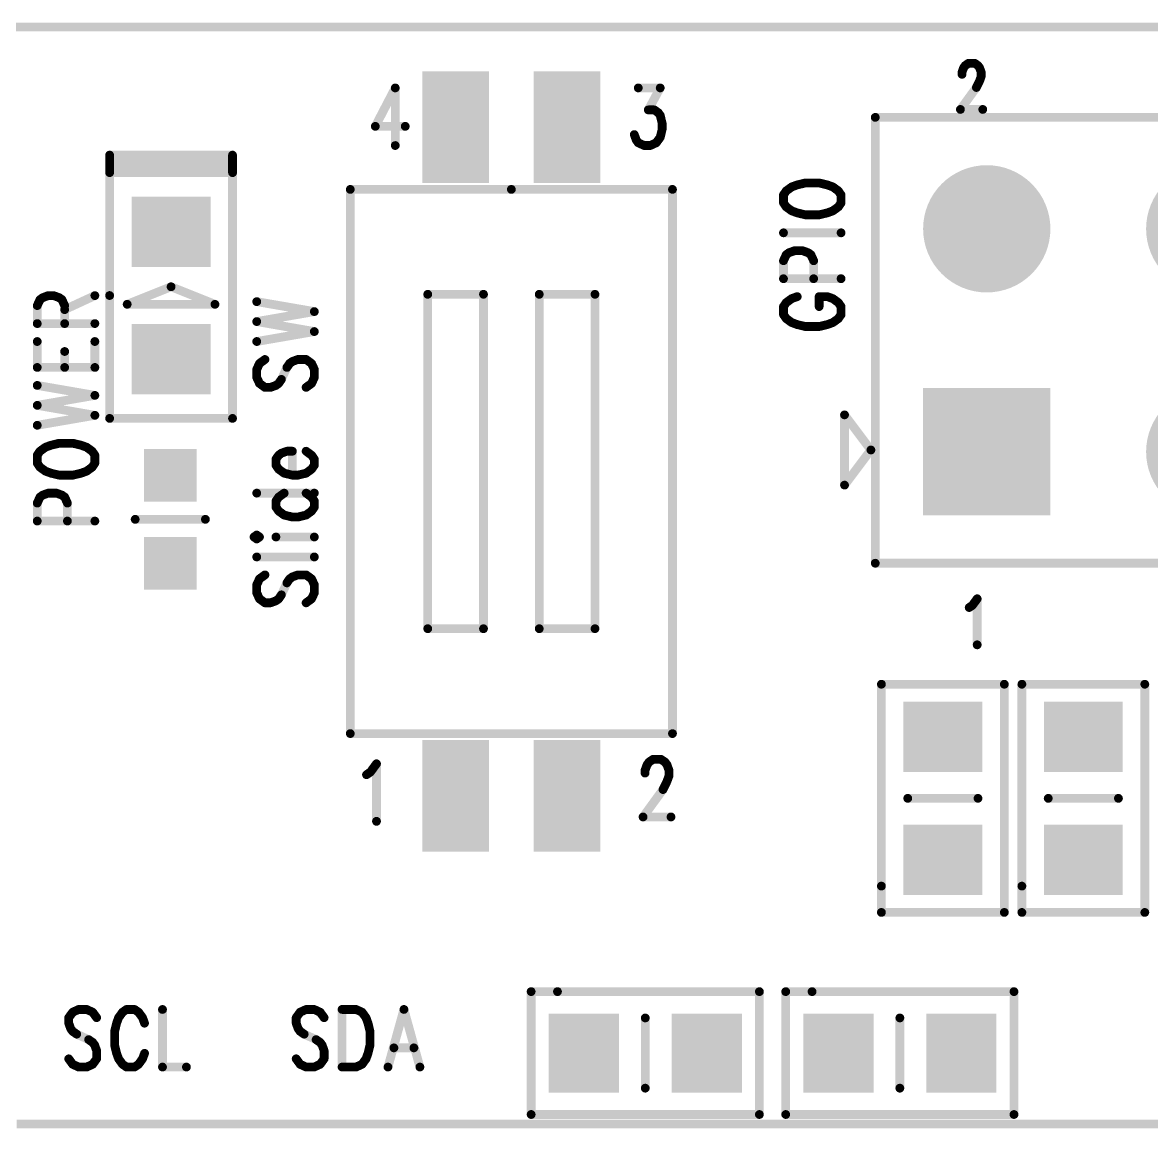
# Model space of a CAD drawing. Extents: x 97 to 206, y 100 to 175.
# Drawn here: x 140.32 to 153.18, y 162.45 to 175.05 of the extents above; entities that cross this region are included whole.
import ezdxf

# ---------------------------------------------------------------- set-up
doc = ezdxf.new("R2010")
doc.units = 0
doc.layers.get('0').update_dxf_attribs({"linetype": 'CONTINUOUS'})
doc.layers.add('MASK-TOP_PHO', color=10, linetype='CONTINUOUS')
doc.layers.add('SILK-TOP_PHO', color=9, linetype='CONTINUOUS')

# ---------------------------------------------------------------- blocks, each defined once
blk = doc.blocks.new('ROUND_1')
at = {"const_width": 0.050038}
blk.add_lwpolyline([(-0.025018, 0, 1), (0.025018, 0, 1)], format="xyb", close=True, dxfattribs=at)
blk = doc.blocks.new('SQUARE_191')
blk.add_solid([(0.299974, 0.299974), (0.299974, -0.299974), (-0.299974, 0.299974), (-0.299974, -0.299974)])
blk = doc.blocks.new('SQUARE_234')
blk.add_solid([(0.725042, 0.725042), (0.725042, -0.725042), (-0.725042, 0.725042), (-0.725042, -0.725042)])
blk = doc.blocks.new('ROUND_235')
at = {"const_width": 0.725042}
blk.add_lwpolyline([(-0.362522, 0, 1), (0.362522, 0, 1)], format="xyb", close=True, dxfattribs=at)
blk = doc.blocks.new('SQUARE_172')
blk.add_solid([(0.379984, 0.379984), (0.379984, -0.379984), (-0.379984, 0.379984), (-0.379984, -0.379984)])
blk = doc.blocks.new('SQUARE_188')
blk.add_solid([(0.40005, 0.40005), (0.40005, -0.40005), (-0.40005, 0.40005), (-0.40005, -0.40005)])

msp = doc.modelspace()

# ---------------------------------------------------------------- linework, layer by layer
at = {"layer": 'MASK-TOP_PHO'}
for points, const_width in [([(102.00005, 174.999904), (203.000102, 174.999904)], 0.100076), ([(145.2499, 173.60392), (145.2499, 174.113952)], 0.759968), ([(146.5199, 173.60392), (146.5199, 174.113952)], 0.759968), ([(142.058644, 172.664882), (141.958822, 172.664882)], 0.8001), ([(142.058644, 171.214796), (141.958822, 171.214796)], 0.8001), ([(150.750016, 166.91102), (150.849838, 166.91102)], 0.8001), ([(152.350216, 166.91102), (152.449784, 166.91102)], 0.8001), ([(145.2499, 165.98392), (145.2499, 166.493952)], 0.759968), ([(146.5199, 165.98392), (146.5199, 166.493952)], 0.759968), ([(150.750016, 165.510972), (150.849838, 165.510972)], 0.8001), ([(152.350216, 165.510972), (152.449784, 165.510972)], 0.8001), ([(146.710146, 163.358576), (146.710146, 163.259008)], 0.8001), ([(148.110194, 163.358576), (148.110194, 163.259008)], 0.8001), ([(149.610064, 163.358576), (149.610064, 163.259008)], 0.8001), ([(151.010112, 163.358576), (151.010112, 163.259008)], 0.8001)]:
    msp.add_lwpolyline(points, dxfattribs=dict(at, const_width=const_width))
at = {"layer": 'SILK-TOP_PHO', "const_width": 0.100076}
for points in [[(102.00005, 174.999904), (203.000102, 174.999904)], [(151.054562, 174.559976), (151.090884, 174.585122)], [(151.090884, 174.585122), (151.163528, 174.585122)], [(151.163528, 174.585122), (151.200104, 174.559976)], [(151.01824, 174.485046), (151.036274, 174.535084)], [(151.01824, 174.4599), (151.01824, 174.485046)], [(151.036274, 174.535084), (151.054562, 174.559976)], [(151.200104, 174.559976), (151.218138, 174.535084)], [(151.218138, 174.535084), (151.236426, 174.485046)], [(151.236426, 174.485046), (151.236426, 174.435008)], [(151.181816, 174.31004), (150.999952, 174.060104)], [(151.218138, 174.38497), (151.181816, 174.31004)], [(151.236426, 174.435008), (151.218138, 174.38497)], [(144.562322, 174.305214), (144.334992, 173.867572)], [(144.562322, 174.305214), (144.562322, 173.648878)], [(147.330414, 174.305214), (147.58035, 174.305214)], [(147.58035, 174.305214), (147.444206, 174.055024)], [(147.444206, 174.055024), (147.512278, 174.055024)], [(147.512278, 174.055024), (147.557744, 174.023782)], [(150.999952, 174.060104), (151.25446, 174.060104)], [(147.557744, 174.023782), (147.58035, 173.99254)], [(147.58035, 173.99254), (147.60321, 173.898814)], [(150.029926, 173.969934), (163.999926, 173.969934)], [(150.029926, 168.889934), (150.029926, 173.969934)], [(144.334992, 173.867572), (144.67586, 173.867572)], [(147.60321, 173.83633), (147.58035, 173.742604)], [(147.60321, 173.898814), (147.60321, 173.83633)], [(147.307808, 173.711362), (147.284948, 173.773846)], [(147.330414, 173.68012), (147.307808, 173.711362)], [(147.39874, 173.648878), (147.330414, 173.68012)], [(147.534884, 173.68012), (147.466812, 173.648878)], [(147.58035, 173.742604), (147.534884, 173.68012)], [(141.308836, 173.439836), (141.308836, 173.539912)], [(141.308836, 173.539912), (142.708884, 173.539912)], [(142.708884, 173.539912), (142.708884, 173.439836)], [(147.466812, 173.648878), (147.39874, 173.648878)], [(141.308836, 173.340014), (141.308836, 173.439836)], [(141.308836, 173.439836), (142.708884, 173.439836)], [(142.708884, 173.439836), (141.308836, 173.439836)], [(142.708884, 173.439836), (142.708884, 173.340014)], [(141.308836, 171.939966), (141.308836, 173.340014)], [(141.308836, 173.340014), (142.708884, 173.340014)], [(142.708884, 173.340014), (141.308836, 173.340014)], [(142.708884, 173.340014), (142.708884, 170.539918)], [(149.078188, 173.1772), (149.015704, 173.131734)], [(149.140672, 173.20006), (149.078188, 173.1772)], [(149.234398, 173.222666), (149.140672, 173.20006)], [(149.390608, 173.222666), (149.234398, 173.222666)], [(149.484334, 173.20006), (149.390608, 173.222666)], [(149.546818, 173.1772), (149.484334, 173.20006)], [(149.609302, 173.131734), (149.546818, 173.1772)], [(144.050004, 166.948866), (144.050004, 173.149006)], [(144.050004, 173.149006), (145.8849, 173.149006)], [(145.8849, 173.149006), (147.72005, 173.149006)], [(147.72005, 173.149006), (147.72005, 166.948866)], [(149.015704, 173.131734), (148.984462, 173.086268)], [(148.984462, 173.086268), (148.984462, 172.995336)], [(149.640544, 173.086268), (149.609302, 173.131734)], [(149.640544, 172.995336), (149.640544, 173.086268)], [(148.984462, 172.995336), (149.015704, 172.950124)], [(149.015704, 172.950124), (149.078188, 172.904658)], [(149.078188, 172.904658), (149.140672, 172.881798)], [(149.484334, 172.881798), (149.546818, 172.904658)], [(149.546818, 172.904658), (149.609302, 172.950124)], [(149.609302, 172.950124), (149.640544, 172.995336)], [(149.140672, 172.881798), (149.234398, 172.859192)], [(149.234398, 172.859192), (149.390608, 172.859192)], [(149.390608, 172.859192), (149.484334, 172.881798)], [(148.984462, 172.654468), (149.640544, 172.654468)], [(148.984462, 172.33646), (149.015704, 172.404532)], [(149.015704, 172.404532), (149.046946, 172.427392)], [(149.046946, 172.427392), (149.10943, 172.449998)], [(149.10943, 172.449998), (149.203156, 172.449998)], [(149.203156, 172.449998), (149.26564, 172.427392)], [(149.26564, 172.427392), (149.296882, 172.404532)], [(149.296882, 172.404532), (149.328124, 172.33646)], [(148.984462, 172.131736), (148.984462, 172.33646)], [(149.328124, 172.33646), (149.328124, 172.131736)], [(148.984462, 172.131736), (149.640544, 172.131736)], [(141.508734, 171.83989), (142.00886, 172.039788)], [(142.00886, 172.039788), (142.508732, 171.83989)], [(140.484352, 171.824904), (140.515594, 171.89323)], [(140.515594, 171.89323), (140.546836, 171.915836)], [(140.546836, 171.915836), (140.60932, 171.938696)], [(140.60932, 171.938696), (140.671804, 171.938696)], [(140.671804, 171.938696), (140.734288, 171.915836)], [(140.734288, 171.915836), (140.76553, 171.89323)], [(140.76553, 171.89323), (140.796772, 171.824904)], [(140.796772, 171.779438), (141.140688, 171.938696)], [(141.308836, 170.539918), (141.308836, 171.939966)], [(142.984474, 171.87037), (143.640556, 171.756832)], [(145.5674, 171.953936), (144.9324, 171.953936)], [(144.9324, 171.953936), (144.9324, 168.143936)], [(145.5674, 168.143936), (145.5674, 171.953936)], [(146.8374, 171.953936), (146.2024, 171.953936)], [(146.2024, 171.953936), (146.2024, 168.143936)], [(146.8374, 168.143936), (146.8374, 171.953936)], [(149.078188, 171.90466), (149.015704, 171.859194)], [(149.140672, 171.927266), (149.078188, 171.90466)], [(149.484334, 171.927266), (149.390608, 171.927266)], [(149.390608, 171.813728), (149.390608, 171.927266)], [(149.546818, 171.90466), (149.484334, 171.927266)], [(149.609302, 171.859194), (149.546818, 171.90466)], [(140.484352, 171.620434), (140.484352, 171.824904)], [(140.796772, 171.824904), (140.796772, 171.620434)], [(142.508732, 171.83989), (141.508734, 171.83989)], [(142.984474, 171.643294), (143.640556, 171.756832)], [(149.015704, 171.859194), (148.984462, 171.813728)], [(148.984462, 171.813728), (148.984462, 171.722796)], [(149.640544, 171.813728), (149.609302, 171.859194)], [(149.640544, 171.722796), (149.640544, 171.813728)], [(140.484352, 171.620434), (141.140688, 171.620434)], [(142.984474, 171.643294), (143.640556, 171.529502)], [(148.984462, 171.722796), (149.015704, 171.67733)], [(149.015704, 171.67733), (149.078188, 171.631864)], [(149.078188, 171.631864), (149.140672, 171.609004)], [(149.140672, 171.609004), (149.234398, 171.586398)], [(149.390608, 171.586398), (149.484334, 171.609004)], [(149.484334, 171.609004), (149.546818, 171.631864)], [(149.546818, 171.631864), (149.609302, 171.67733)], [(149.609302, 171.67733), (149.640544, 171.722796)], [(142.984474, 171.415964), (143.640556, 171.529502)], [(149.234398, 171.586398), (149.390608, 171.586398)], [(140.484352, 171.120562), (140.484352, 171.415964)], [(141.140688, 171.120562), (141.140688, 171.415964)], [(140.796772, 171.120562), (140.796772, 171.302172)], [(140.484352, 171.120562), (141.140688, 171.120562)], [(143.015716, 171.166028), (142.984474, 171.097702)], [(142.984474, 171.097702), (142.984474, 171.00677)], [(143.0782, 171.21124), (143.015716, 171.166028)], [(143.265652, 170.984164), (143.328136, 171.120562)], [(143.328136, 171.120562), (143.359378, 171.166028)], [(143.359378, 171.166028), (143.39062, 171.188634)], [(143.39062, 171.188634), (143.453104, 171.21124)], [(143.453104, 171.21124), (143.54683, 171.21124)], [(143.54683, 171.21124), (143.609314, 171.166028)], [(143.609314, 171.166028), (143.640556, 171.097702)], [(143.640556, 171.097702), (143.640556, 171.00677)], [(142.984474, 171.00677), (143.015716, 170.938698)], [(143.23441, 170.938698), (143.265652, 170.984164)], [(143.640556, 171.00677), (143.609314, 170.938698)], [(140.484352, 170.915838), (141.140688, 170.8023)], [(143.015716, 170.938698), (143.0782, 170.893232)], [(143.0782, 170.893232), (143.140684, 170.893232)], [(143.140684, 170.893232), (143.203168, 170.915838)], [(143.203168, 170.915838), (143.23441, 170.938698)], [(143.609314, 170.938698), (143.54683, 170.893232)], [(140.484352, 170.688762), (141.140688, 170.8023)], [(140.484352, 170.688762), (141.140688, 170.57497)], [(149.979888, 170.18), (149.679914, 170.58005)], [(149.679914, 170.58005), (149.679914, 169.77995)], [(140.484352, 170.461432), (141.140688, 170.57497)], [(142.708884, 170.539918), (141.308836, 170.539918)], [(140.578078, 170.211242), (140.515594, 170.16603)], [(140.640562, 170.234102), (140.578078, 170.211242)], [(140.734288, 170.256708), (140.640562, 170.234102)], [(140.890498, 170.256708), (140.734288, 170.256708)], [(140.984478, 170.234102), (140.890498, 170.256708)], [(141.046962, 170.211242), (140.984478, 170.234102)], [(141.109446, 170.16603), (141.046962, 170.211242)], [(140.515594, 170.16603), (140.484352, 170.120564)], [(140.484352, 170.120564), (140.484352, 170.029632)], [(141.140688, 170.120564), (141.109446, 170.16603)], [(141.140688, 170.029632), (141.140688, 170.120564)], [(143.23441, 170.120564), (143.203168, 170.075098)], [(143.203168, 170.075098), (143.203168, 170.006772)], [(143.265652, 170.14317), (143.23441, 170.120564)], [(143.328136, 170.16603), (143.265652, 170.14317)], [(143.39062, 170.16603), (143.328136, 170.16603)], [(143.39062, 169.893234), (143.39062, 170.16603)], [(143.609314, 170.120564), (143.54683, 170.16603)], [(143.640556, 170.075098), (143.609314, 170.120564)], [(143.640556, 170.006772), (143.640556, 170.075098)], [(149.679914, 169.77995), (149.979888, 170.18)], [(140.484352, 170.029632), (140.515594, 169.984166)], [(140.515594, 169.984166), (140.578078, 169.9387)], [(140.578078, 169.9387), (140.640562, 169.91584)], [(140.984478, 169.91584), (141.046962, 169.9387)], [(141.046962, 169.9387), (141.109446, 169.984166)], [(141.109446, 169.984166), (141.140688, 170.029632)], [(143.203168, 170.006772), (143.23441, 169.961306)], [(143.23441, 169.961306), (143.296894, 169.91584)], [(143.54683, 169.91584), (143.609314, 169.961306)], [(143.609314, 169.961306), (143.640556, 170.006772)], [(140.640562, 169.91584), (140.734288, 169.893234)], [(140.734288, 169.893234), (140.890498, 169.893234)], [(140.890498, 169.893234), (140.984478, 169.91584)], [(143.296894, 169.91584), (143.39062, 169.893234)], [(143.39062, 169.893234), (143.453104, 169.893234)], [(143.453104, 169.893234), (143.54683, 169.91584)], [(140.546836, 169.665904), (140.60932, 169.68851)], [(140.60932, 169.68851), (140.703046, 169.68851)], [(140.703046, 169.68851), (140.76553, 169.665904)], [(142.984474, 169.68851), (143.640556, 169.68851)], [(143.296894, 169.68851), (143.23441, 169.643298)], [(143.609314, 169.643298), (143.54683, 169.68851)], [(140.484352, 169.574972), (140.515594, 169.643298)], [(140.484352, 169.370502), (140.484352, 169.574972)], [(140.515594, 169.643298), (140.546836, 169.665904)], [(140.76553, 169.665904), (140.796772, 169.643298)], [(140.796772, 169.643298), (140.828014, 169.574972)], [(140.828014, 169.574972), (140.828014, 169.370502)], [(143.23441, 169.643298), (143.203168, 169.597832)], [(143.203168, 169.597832), (143.203168, 169.529506)], [(143.640556, 169.597832), (143.609314, 169.643298)], [(143.640556, 169.529506), (143.640556, 169.597832)], [(143.203168, 169.529506), (143.23441, 169.48404)], [(143.23441, 169.48404), (143.296894, 169.438574)], [(143.296894, 169.438574), (143.39062, 169.415968)], [(143.453104, 169.415968), (143.54683, 169.438574)], [(143.54683, 169.438574), (143.609314, 169.48404)], [(143.609314, 169.48404), (143.640556, 169.529506)], [(140.484352, 169.370502), (141.140688, 169.370502)], [(142.40002, 169.389806), (141.59992, 169.389806)], [(143.39062, 169.415968), (143.453104, 169.415968)], [(142.984474, 169.211244), (142.953232, 169.188638)], [(142.953232, 169.188638), (142.984474, 169.166032)], [(143.015716, 169.188638), (142.984474, 169.211244)], [(142.984474, 169.166032), (143.015716, 169.188638)], [(143.203168, 169.188638), (143.640556, 169.188638)], [(142.984474, 168.961308), (143.640556, 168.961308)], [(175.429926, 168.889934), (150.029926, 168.889934)], [(143.015716, 168.711372), (142.984474, 168.6433)], [(143.0782, 168.756838), (143.015716, 168.711372)], [(143.265652, 168.529508), (143.328136, 168.665906)], [(143.328136, 168.665906), (143.359378, 168.711372)], [(143.359378, 168.711372), (143.39062, 168.733978)], [(143.39062, 168.733978), (143.453104, 168.756838)], [(143.453104, 168.756838), (143.54683, 168.756838)], [(143.54683, 168.756838), (143.609314, 168.711372)], [(143.609314, 168.711372), (143.640556, 168.6433)], [(142.984474, 168.6433), (142.984474, 168.552368)], [(142.984474, 168.552368), (143.015716, 168.484042)], [(143.23441, 168.484042), (143.265652, 168.529508)], [(143.640556, 168.552368), (143.609314, 168.484042)], [(143.640556, 168.6433), (143.640556, 168.552368)], [(143.015716, 168.484042), (143.0782, 168.438576)], [(143.0782, 168.438576), (143.140684, 168.438576)], [(143.140684, 168.438576), (143.203168, 168.461436)], [(143.203168, 168.461436), (143.23441, 168.484042)], [(143.609314, 168.484042), (143.54683, 168.438576)], [(151.100028, 168.384982), (151.13635, 168.410128)], [(151.13635, 168.410128), (151.19096, 168.485058)], [(151.19096, 168.485058), (151.19096, 167.96004)], [(144.9324, 168.143936), (145.5674, 168.143936)], [(146.2024, 168.143936), (146.8374, 168.143936)], [(150.10003, 165.210998), (150.10003, 167.510968)], [(150.10003, 167.510968), (151.500078, 167.510968)], [(151.500078, 167.510968), (151.500078, 164.911024)], [(151.699976, 165.210998), (151.699976, 167.510968)], [(151.699976, 167.510968), (153.100024, 167.510968)], [(153.100024, 167.510968), (153.100024, 164.911024)], [(147.72005, 166.948866), (144.050004, 166.948866)], [(144.280382, 166.511478), (144.348708, 166.605204)], [(144.348708, 166.605204), (144.348708, 165.948868)], [(147.40763, 166.530274), (147.43049, 166.592758)], [(147.43049, 166.592758), (147.453096, 166.624)], [(147.453096, 166.624), (147.498562, 166.655242)], [(147.498562, 166.655242), (147.589494, 166.655242)], [(147.589494, 166.655242), (147.63496, 166.624)], [(147.63496, 166.624), (147.65782, 166.592758)], [(147.65782, 166.592758), (147.680426, 166.530274)], [(144.234916, 166.480236), (144.280382, 166.511478)], [(147.40763, 166.498778), (147.40763, 166.530274)], [(147.680426, 166.467536), (147.65782, 166.405052)], [(147.680426, 166.530274), (147.680426, 166.467536)], [(147.65782, 166.405052), (147.612354, 166.311326)], [(147.612354, 166.311326), (147.385024, 165.998906)], [(150.400004, 166.210996), (151.200104, 166.210996)], [(151.99995, 166.210996), (152.80005, 166.210996)], [(147.385024, 165.998906), (147.703286, 165.998906)], [(150.10003, 164.911024), (150.10003, 165.210998)], [(151.699976, 164.911024), (151.699976, 165.210998)], [(151.500078, 164.911024), (150.10003, 164.911024)], [(153.100024, 164.911024), (151.699976, 164.911024)], [(146.410172, 164.008816), (146.110198, 164.008816)], [(146.110198, 164.008816), (146.110198, 162.608768)], [(148.710142, 164.008816), (146.410172, 164.008816)], [(148.710142, 162.608768), (148.710142, 164.008816)], [(149.010116, 164.008816), (149.31009, 164.008816)], [(149.010116, 162.608768), (149.010116, 164.008816)], [(149.31009, 164.008816), (151.61006, 164.008816)], [(151.61006, 164.008816), (151.61006, 162.608768)], [(140.888466, 163.774374), (140.843, 163.71189)], [(140.956538, 163.805616), (140.888466, 163.774374)], [(141.04747, 163.805616), (140.956538, 163.805616)], [(141.115542, 163.774374), (141.04747, 163.805616)], [(141.161008, 163.71189), (141.115542, 163.774374)], [(141.45641, 163.774374), (141.411198, 163.71189)], [(141.501876, 163.805616), (141.45641, 163.774374)], [(141.592808, 163.805616), (141.501876, 163.805616)], [(141.638274, 163.774374), (141.592808, 163.805616)], [(141.68374, 163.71189), (141.638274, 163.774374)], [(141.91107, 163.805616), (141.91107, 163.14928)], [(143.479266, 163.774374), (143.4338, 163.71189)], [(143.547338, 163.805616), (143.479266, 163.774374)], [(143.63827, 163.805616), (143.547338, 163.805616)], [(143.706596, 163.774374), (143.63827, 163.805616)], [(143.752062, 163.71189), (143.706596, 163.774374)], [(143.956532, 163.805616), (143.956532, 163.14928)], [(143.956532, 163.805616), (144.115536, 163.805616)], [(144.115536, 163.805616), (144.183862, 163.774374)], [(144.183862, 163.774374), (144.229328, 163.71189)], [(144.661128, 163.805616), (144.479264, 163.14928)], [(144.661128, 163.805616), (144.842992, 163.14928)], [(140.843, 163.71189), (140.843, 163.649152)], [(140.843, 163.649152), (140.865606, 163.586668)], [(141.388338, 163.649152), (141.365732, 163.555426)], [(141.411198, 163.71189), (141.388338, 163.649152)], [(141.7066, 163.649152), (141.68374, 163.71189)], [(143.4338, 163.71189), (143.4338, 163.649152)], [(143.4338, 163.649152), (143.456406, 163.586668)], [(144.229328, 163.71189), (144.251934, 163.649152)], [(144.251934, 163.649152), (144.274794, 163.555426)], [(147.41017, 162.908742), (147.41017, 163.708842)], [(150.310088, 163.708842), (150.310088, 162.908742)], [(140.865606, 163.586668), (140.888466, 163.555426)], [(140.888466, 163.555426), (140.933678, 163.524184)], [(140.933678, 163.524184), (141.070076, 163.4617)], [(141.365732, 163.555426), (141.365732, 163.399216)], [(143.456406, 163.586668), (143.479266, 163.555426)], [(143.479266, 163.555426), (143.524732, 163.524184)], [(143.524732, 163.524184), (143.66113, 163.4617)], [(144.274794, 163.555426), (144.274794, 163.399216)], [(141.070076, 163.4617), (141.115542, 163.430458)], [(141.115542, 163.430458), (141.138402, 163.399216)], [(141.138402, 163.399216), (141.161008, 163.336732)], [(141.365732, 163.399216), (141.388338, 163.30549)], [(143.66113, 163.4617), (143.706596, 163.430458)], [(143.706596, 163.430458), (143.729202, 163.399216)], [(143.729202, 163.399216), (143.752062, 163.336732)], [(144.274794, 163.399216), (144.251934, 163.30549)], [(141.161008, 163.336732), (141.161008, 163.243006)], [(141.388338, 163.30549), (141.411198, 163.243006)], [(141.68374, 163.243006), (141.7066, 163.30549)], [(143.752062, 163.336732), (143.752062, 163.243006)], [(144.251934, 163.30549), (144.229328, 163.243006)], [(144.547336, 163.367974), (144.774666, 163.367974)], [(140.888466, 163.180522), (140.843, 163.243006)], [(140.956538, 163.14928), (140.888466, 163.180522)], [(141.04747, 163.14928), (140.956538, 163.14928)], [(141.115542, 163.180522), (141.04747, 163.14928)], [(141.161008, 163.243006), (141.115542, 163.180522)], [(141.411198, 163.243006), (141.45641, 163.180522)], [(141.45641, 163.180522), (141.501876, 163.14928)], [(141.501876, 163.14928), (141.592808, 163.14928)], [(141.592808, 163.14928), (141.638274, 163.180522)], [(141.638274, 163.180522), (141.68374, 163.243006)], [(141.91107, 163.14928), (142.183866, 163.14928)], [(143.479266, 163.180522), (143.4338, 163.243006)], [(143.547338, 163.14928), (143.479266, 163.180522)], [(143.63827, 163.14928), (143.547338, 163.14928)], [(143.706596, 163.180522), (143.63827, 163.14928)], [(143.752062, 163.243006), (143.706596, 163.180522)], [(144.115536, 163.14928), (143.956532, 163.14928)], [(144.183862, 163.180522), (144.115536, 163.14928)], [(144.229328, 163.243006), (144.183862, 163.180522)], [(146.110198, 162.608768), (148.710142, 162.608768)], [(151.61006, 162.608768), (149.010116, 162.608768)], [(140.24991, 162.500056), (191.499998, 162.500056)]]:
    msp.add_lwpolyline(points, dxfattribs=at)

# ---------------------------------------------------------------- block references
at = {"layer": 'MASK-TOP_PHO'}
for name, p in [('SQUARE_172', (145.2499, 174.113952)), ('SQUARE_172', (146.5199, 174.113952)), ('SQUARE_172', (145.2499, 173.60392)), ('SQUARE_172', (146.5199, 173.60392)), ('ROUND_235', (151.299926, 172.699934)), ('ROUND_235', (153.839926, 172.699934)), ('SQUARE_188', (141.958822, 172.664882)), ('SQUARE_188', (142.058644, 172.664882)), ('SQUARE_188', (141.958822, 171.214796)), ('SQUARE_188', (142.058644, 171.214796)), ('SQUARE_234', (151.299926, 170.159934)), ('ROUND_235', (153.839926, 170.159934)), ('SQUARE_191', (141.99997, 169.889932)), ('SQUARE_191', (141.99997, 168.889934)), ('SQUARE_188', (150.750016, 166.91102)), ('SQUARE_188', (150.849838, 166.91102)), ('SQUARE_188', (152.350216, 166.91102)), ('SQUARE_188', (152.449784, 166.91102)), ('SQUARE_172', (145.2499, 166.493952)), ('SQUARE_172', (146.5199, 166.493952)), ('SQUARE_172', (145.2499, 165.98392)), ('SQUARE_172', (146.5199, 165.98392)), ('SQUARE_188', (150.750016, 165.510972)), ('SQUARE_188', (150.849838, 165.510972)), ('SQUARE_188', (152.350216, 165.510972)), ('SQUARE_188', (152.449784, 165.510972)), ('SQUARE_188', (146.710146, 163.358576)), ('SQUARE_188', (148.110194, 163.358576)), ('SQUARE_188', (149.610064, 163.358576)), ('SQUARE_188', (151.010112, 163.358576)), ('SQUARE_188', (146.710146, 163.259008)), ('SQUARE_188', (148.110194, 163.259008)), ('SQUARE_188', (149.610064, 163.259008)), ('SQUARE_188', (151.010112, 163.259008))]:
    msp.add_blockref(name, p, dxfattribs=at)
at = {"layer": 'SILK-TOP_PHO'}
for p in [(151.090884, 174.585122), (151.163528, 174.585122), (151.01824, 174.485046), (151.01824, 174.4599), (151.036274, 174.535084), (151.054562, 174.559976), (151.200104, 174.559976), (151.218138, 174.535084), (151.236426, 174.485046), (151.181816, 174.31004), (151.218138, 174.38497), (151.236426, 174.435008), (144.562322, 174.305214), (144.562322, 174.305214), (147.330414, 174.305214), (147.58035, 174.305214), (147.444206, 174.055024), (147.512278, 174.055024), (150.999952, 174.060104), (151.25446, 174.060104), (147.557744, 174.023782), (147.58035, 173.99254), (150.029926, 173.969934), (150.029926, 173.969934), (144.334992, 173.867572), (144.67586, 173.867572), (147.60321, 173.898814), (147.60321, 173.83633), (147.284948, 173.773846), (147.307808, 173.711362), (147.330414, 173.68012), (147.534884, 173.68012), (147.58035, 173.742604), (141.308836, 173.539912), (142.708884, 173.539912), (144.562322, 173.648878), (147.39874, 173.648878), (147.466812, 173.648878), (141.308836, 173.439836), (141.308836, 173.439836), (141.308836, 173.439836), (142.708884, 173.439836), (142.708884, 173.439836), (141.308836, 173.340014), (141.308836, 173.340014), (141.308836, 173.340014), (142.708884, 173.340014), (142.708884, 173.340014), (149.078188, 173.1772), (149.140672, 173.20006), (149.234398, 173.222666), (149.390608, 173.222666), (149.484334, 173.20006), (149.546818, 173.1772), (144.050004, 173.149006), (145.8849, 173.149006), (145.8849, 173.149006), (147.72005, 173.149006), (148.984462, 173.086268), (149.015704, 173.131734), (149.609302, 173.131734), (149.640544, 173.086268), (148.984462, 172.995336), (148.984462, 172.995336), (149.015704, 172.950124), (149.078188, 172.904658), (149.546818, 172.904658), (149.609302, 172.950124), (149.640544, 172.995336), (149.140672, 172.881798), (149.234398, 172.859192), (149.390608, 172.859192), (149.484334, 172.881798), (148.984462, 172.654468), (149.640544, 172.654468), (149.015704, 172.404532), (149.046946, 172.427392), (149.10943, 172.449998), (149.203156, 172.449998), (149.26564, 172.427392), (149.296882, 172.404532), (148.984462, 172.33646), (149.328124, 172.33646), (148.984462, 172.131736), (148.984462, 172.131736), (149.328124, 172.131736), (149.640544, 172.131736), (142.00886, 172.039788), (140.515594, 171.89323), (140.546836, 171.915836), (140.60932, 171.938696), (140.671804, 171.938696), (140.734288, 171.915836), (140.76553, 171.89323), (141.140688, 171.938696), (141.308836, 171.939966), (141.308836, 171.939966), (142.984474, 171.87037), (144.9324, 171.953936), (145.5674, 171.953936), (146.2024, 171.953936), (146.8374, 171.953936), (149.078188, 171.90466), (149.140672, 171.927266), (149.390608, 171.927266), (149.390608, 171.927266), (149.484334, 171.927266), (149.546818, 171.90466), (140.484352, 171.824904), (140.796772, 171.824904), (140.796772, 171.779438), (141.508734, 171.83989), (141.508734, 171.83989), (142.508732, 171.83989), (143.640556, 171.756832), (143.640556, 171.756832), (148.984462, 171.813728), (149.015704, 171.859194), (149.390608, 171.813728), (149.609302, 171.859194), (149.640544, 171.813728), (140.484352, 171.620434), (140.484352, 171.620434), (140.796772, 171.620434), (141.140688, 171.620434), (142.984474, 171.643294), (142.984474, 171.643294), (148.984462, 171.722796), (149.015704, 171.67733), (149.078188, 171.631864), (149.140672, 171.609004), (149.484334, 171.609004), (149.546818, 171.631864), (149.609302, 171.67733), (149.640544, 171.722796), (143.640556, 171.529502), (143.640556, 171.529502), (149.234398, 171.586398), (149.390608, 171.586398), (140.484352, 171.415964), (141.140688, 171.415964), (142.984474, 171.415964), (140.796772, 171.302172), (140.484352, 171.120562), (140.484352, 171.120562), (140.796772, 171.120562), (141.140688, 171.120562), (141.140688, 171.120562), (142.984474, 171.097702), (143.015716, 171.166028), (143.0782, 171.21124), (143.328136, 171.120562), (143.359378, 171.166028), (143.39062, 171.188634), (143.453104, 171.21124), (143.54683, 171.21124), (143.609314, 171.166028), (143.640556, 171.097702), (142.984474, 171.00677), (143.265652, 170.984164), (143.640556, 171.00677), (140.484352, 170.915838), (143.015716, 170.938698), (143.0782, 170.893232), (143.140684, 170.893232), (143.203168, 170.915838), (143.23441, 170.938698), (143.54683, 170.893232), (143.609314, 170.938698), (141.140688, 170.8023), (141.140688, 170.8023), (140.484352, 170.688762), (140.484352, 170.688762), (149.679914, 170.58005), (140.484352, 170.461432), (141.140688, 170.57497), (141.140688, 170.57497), (141.308836, 170.539918), (142.708884, 170.539918), (140.578078, 170.211242), (140.640562, 170.234102), (140.734288, 170.256708), (140.890498, 170.256708), (140.890498, 170.256708), (140.984478, 170.234102), (141.046962, 170.211242), (140.484352, 170.120564), (140.515594, 170.16603), (141.109446, 170.16603), (141.140688, 170.120564), (143.203168, 170.075098), (143.23441, 170.120564), (143.265652, 170.14317), (143.328136, 170.16603), (143.39062, 170.16603), (143.54683, 170.16603), (143.609314, 170.120564), (143.640556, 170.075098), (149.979888, 170.18), (149.979888, 170.18), (140.484352, 170.029632), (140.484352, 170.029632), (140.515594, 169.984166), (140.578078, 169.9387), (141.046962, 169.9387), (141.109446, 169.984166), (141.140688, 170.029632), (143.203168, 170.006772), (143.23441, 169.961306), (143.609314, 169.961306), (143.640556, 170.006772), (140.640562, 169.91584), (140.734288, 169.893234), (140.890498, 169.893234), (140.890498, 169.893234), (140.984478, 169.91584), (143.296894, 169.91584), (143.39062, 169.893234), (143.39062, 169.893234), (143.453104, 169.893234), (143.54683, 169.91584), (140.60932, 169.68851), (140.703046, 169.68851), (142.984474, 169.68851), (143.296894, 169.68851), (143.54683, 169.68851), (143.640556, 169.68851), (149.679914, 169.77995), (140.484352, 169.574972), (140.515594, 169.643298), (140.546836, 169.665904), (140.76553, 169.665904), (140.796772, 169.643298), (140.828014, 169.574972), (143.203168, 169.597832), (143.23441, 169.643298), (143.609314, 169.643298), (143.640556, 169.597832), (143.203168, 169.529506), (143.23441, 169.48404), (143.296894, 169.438574), (143.54683, 169.438574), (143.609314, 169.48404), (143.640556, 169.529506), (140.484352, 169.370502), (140.484352, 169.370502), (140.828014, 169.370502), (141.140688, 169.370502), (141.59992, 169.389806), (142.40002, 169.389806), (143.39062, 169.415968), (143.453104, 169.415968), (142.953232, 169.188638), (142.984474, 169.211244), (142.984474, 169.166032), (142.984474, 169.166032), (143.015716, 169.188638), (143.203168, 169.188638), (143.640556, 169.188638), (142.984474, 168.961308), (143.640556, 168.961308), (150.029926, 168.889934), (143.015716, 168.711372), (143.0782, 168.756838), (143.328136, 168.665906), (143.359378, 168.711372), (143.39062, 168.733978), (143.453104, 168.756838), (143.54683, 168.756838), (143.609314, 168.711372), (142.984474, 168.6433), (142.984474, 168.552368), (143.265652, 168.529508), (143.640556, 168.6433), (143.640556, 168.552368), (143.015716, 168.484042), (143.0782, 168.438576), (143.140684, 168.438576), (143.203168, 168.461436), (143.23441, 168.484042), (143.54683, 168.438576), (143.609314, 168.484042), (151.13635, 168.410128), (151.19096, 168.485058), (151.100028, 168.384982), (144.9324, 168.143936), (145.5674, 168.143936), (145.5674, 168.143936), (146.2024, 168.143936), (146.8374, 168.143936), (146.8374, 168.143936), (151.19096, 167.96004), (150.10003, 167.510968), (151.500078, 167.510968), (151.699976, 167.510968), (153.100024, 167.510968), (144.050004, 166.948866), (147.72005, 166.948866), (144.348708, 166.605204), (147.43049, 166.592758), (147.453096, 166.624), (147.498562, 166.655242), (147.589494, 166.655242), (147.63496, 166.624), (147.65782, 166.592758), (144.234916, 166.480236), (144.280382, 166.511478), (147.40763, 166.530274), (147.40763, 166.498778), (147.680426, 166.530274), (147.680426, 166.467536), (147.65782, 166.405052), (147.612354, 166.311326), (150.400004, 166.210996), (151.200104, 166.210996), (151.99995, 166.210996), (152.80005, 166.210996), (147.385024, 165.998906), (147.703286, 165.998906), (144.348708, 165.948868), (150.10003, 165.210998), (151.699976, 165.210998), (150.10003, 164.911024), (150.10003, 164.911024), (151.500078, 164.911024), (151.699976, 164.911024), (151.699976, 164.911024), (153.100024, 164.911024), (146.110198, 164.008816), (146.410172, 164.008816), (146.410172, 164.008816), (148.710142, 164.008816), (149.010116, 164.008816), (149.010116, 164.008816), (149.31009, 164.008816), (151.61006, 164.008816), (140.888466, 163.774374), (140.956538, 163.805616), (141.04747, 163.805616), (141.115542, 163.774374), (141.45641, 163.774374), (141.501876, 163.805616), (141.592808, 163.805616), (141.638274, 163.774374), (141.91107, 163.805616), (143.479266, 163.774374), (143.547338, 163.805616), (143.63827, 163.805616), (143.706596, 163.774374), (143.956532, 163.805616), (143.956532, 163.805616), (144.115536, 163.805616), (144.183862, 163.774374), (144.661128, 163.805616), (144.661128, 163.805616), (140.843, 163.71189), (140.843, 163.649152), (141.161008, 163.71189), (141.388338, 163.649152), (141.411198, 163.71189), (141.68374, 163.71189), (141.7066, 163.649152), (143.4338, 163.71189), (143.4338, 163.649152), (143.752062, 163.71189), (144.229328, 163.71189), (144.251934, 163.649152), (147.41017, 163.708842), (150.310088, 163.708842), (140.865606, 163.586668), (140.888466, 163.555426), (140.933678, 163.524184), (141.365732, 163.555426), (143.456406, 163.586668), (143.479266, 163.555426), (143.524732, 163.524184), (144.274794, 163.555426), (141.070076, 163.4617), (141.115542, 163.430458), (141.138402, 163.399216), (141.365732, 163.399216), (143.66113, 163.4617), (143.706596, 163.430458), (143.729202, 163.399216), (144.274794, 163.399216), (141.161008, 163.336732), (141.388338, 163.30549), (141.7066, 163.30549), (143.752062, 163.336732), (144.251934, 163.30549), (144.547336, 163.367974), (144.774666, 163.367974), (140.843, 163.243006), (140.888466, 163.180522), (140.956538, 163.14928), (141.04747, 163.14928), (141.115542, 163.180522), (141.161008, 163.243006), (141.411198, 163.243006), (141.45641, 163.180522), (141.501876, 163.14928), (141.592808, 163.14928), (141.638274, 163.180522), (141.68374, 163.243006), (141.91107, 163.14928), (142.183866, 163.14928), (143.4338, 163.243006), (143.479266, 163.180522), (143.547338, 163.14928), (143.63827, 163.14928), (143.706596, 163.180522), (143.752062, 163.243006), (143.956532, 163.14928), (143.956532, 163.14928), (144.115536, 163.14928), (144.183862, 163.180522), (144.229328, 163.243006), (144.479264, 163.14928), (144.842992, 163.14928), (147.41017, 162.908742), (150.310088, 162.908742), (146.110198, 162.608768), (148.710142, 162.608768), (149.010116, 162.608768), (151.61006, 162.608768)]:
    msp.add_blockref('ROUND_1', p, dxfattribs=at)

doc.saveas('drawing.dxf')
